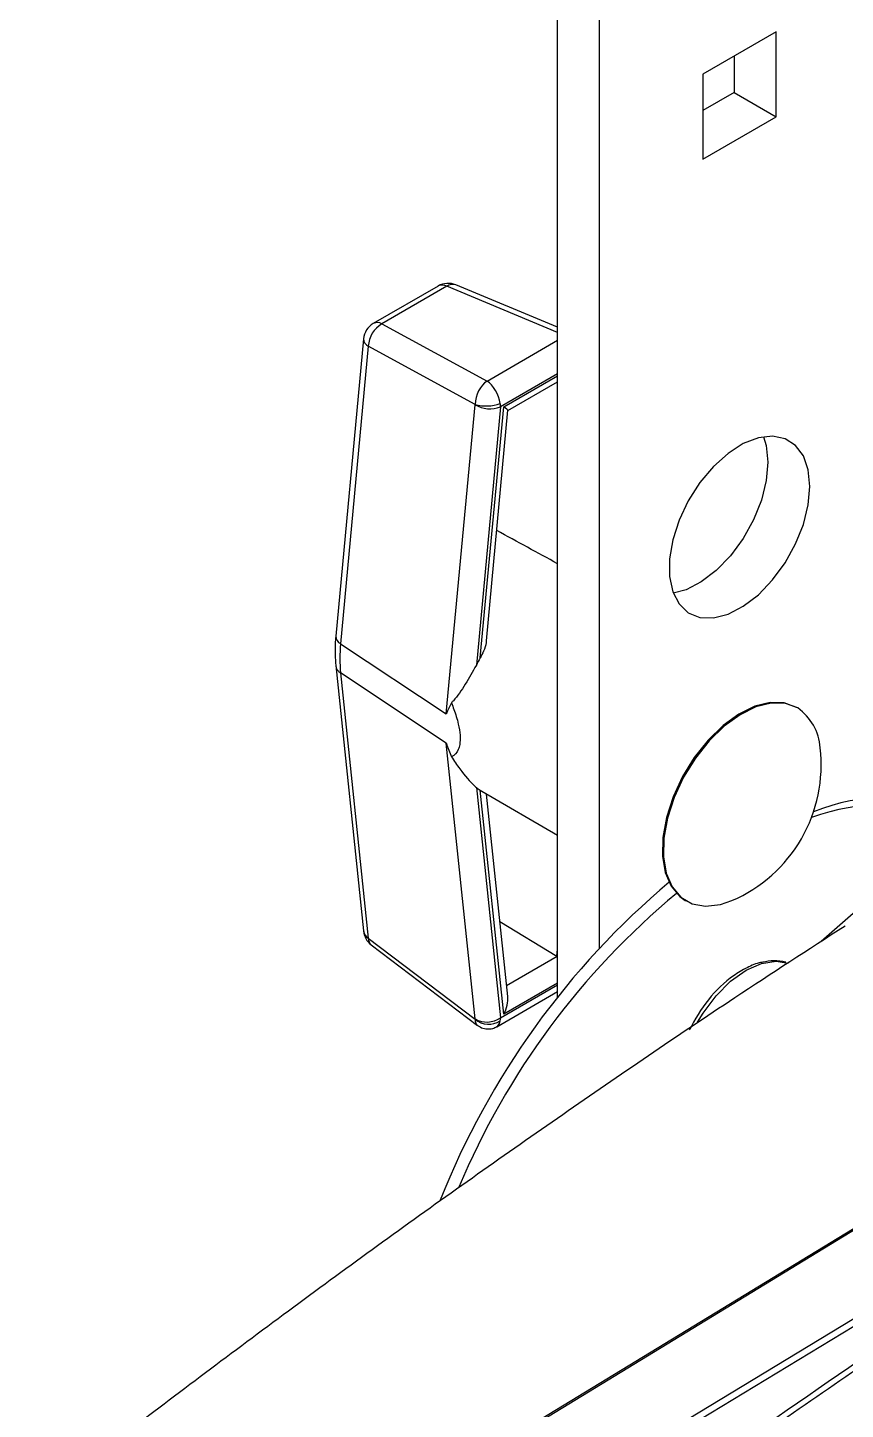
# Model space of a CAD drawing. Extents: x 16.7 to 113.1, y 4.5 to 84.5.
# Drawn here: x 20.788 to 23.372, y 11.463 to 15.828 of the extents above; entities that cross this region are included whole.
import ezdxf

# ---------------------------------------------------------------- set-up
doc = ezdxf.new("R2010")
doc.units = 0
doc.header["$MEASUREMENT"] = 0
doc.layers.add('OBJECT', color=7, linetype='CONTINUOUS')

msp = doc.modelspace()

# ---------------------------------------------------------------- linework, layer by layer
at = {"layer": 'OBJECT'}
for p, q in [((22.4628, 12.7654), (22.4628, 18.5054)), ((22.5958, 12.9195), (22.5958, 18.4287)), ((23.1537, 15.8145), (22.9217, 15.6806)), ((23.1537, 15.5466), (23.1537, 15.8145)), ((23.0207, 15.7377), (23.0207, 15.6234)), ((22.9217, 15.6806), (22.9217, 15.4127)), ((23.0207, 15.6234), (22.9217, 15.5662)), ((23.0207, 15.6234), (23.1537, 15.5466)), ((22.9217, 15.4127), (23.1537, 15.5466)), ((22.0857, 15.0117), (21.8805, 14.8933)), ((22.1131, 15.0107), (21.9079, 14.8922)), ((22.4628, 14.8651), (22.1131, 15.0107)), ((22.4628, 14.8813), (22.141, 15.0153)), ((21.9079, 14.8922), (22.2401, 14.7115)), ((21.8495, 14.8449), (21.7618, 13.9054)), ((21.8648, 14.8214), (21.7771, 13.8818)), ((22.2023, 14.6378), (21.8648, 14.8214)), ((22.2401, 14.7115), (22.4628, 14.8401)), ((22.4628, 14.7338), (22.2824, 14.6296)), ((22.2925, 14.6298), (22.4628, 14.7281)), ((22.3058, 14.6189), (22.4628, 14.7095)), ((22.4628, 14.7049), (22.4624, 14.7093)), ((22.1111, 13.6599), (22.2022, 14.6364)), ((22.2824, 14.6296), (22.2062, 13.8136)), ((22.2185, 13.837), (22.2925, 14.6298)), ((22.2378, 13.8904), (22.3058, 14.619)), ((21.7771, 13.8818), (22.1111, 13.6599)), ((21.7619, 13.8124), (21.8496, 12.9741)), ((22.1111, 13.5676), (21.7771, 13.7896)), ((21.7771, 13.7896), (21.8648, 12.9513)), ((23.2216, 13.6786), (23.2181, 13.6806)), ((22.2022, 12.6963), (22.1111, 13.5676)), ((22.2062, 13.4276), (22.2824, 12.6996)), ((22.2185, 13.4185), (22.2234, 13.4159)), ((22.2925, 12.7111), (22.2185, 13.4185)), ((22.2232, 13.4155), (22.4628, 13.2772)), ((22.3054, 12.7675), (22.2385, 13.4067)), ((22.8661, 13.0709), (22.8697, 13.0689)), ((23.4054, 13.0368), (23.2961, 12.9407)), ((22.0085, 11.1818), (25.003, 13.0074)), ((22.2806, 13.0042), (22.4608, 12.8948)), ((21.8648, 12.9513), (22.2023, 12.6952)), ((21.8739, 12.9308), (22.2101, 12.6757)), ((22.3018, 12.8022), (22.4616, 12.8944)), ((22.4608, 12.8948), (22.4628, 12.9162)), ((25.2463, 12.8669), (22.2407, 11.0477)), ((25.2566, 12.8493), (22.251, 11.0301)), ((22.2824, 12.6996), (22.4628, 12.8038)), ((22.4628, 12.8094), (22.2925, 12.7111)), ((22.2709, 12.6718), (22.4628, 12.7826))]:
    msp.add_line(p, q, dxfattribs=at)
at = {"layer": 'OBJECT', "flags": 128}
for points in [[(23.2604, 14.3786), (23.2552, 14.4309), (23.2399, 14.4747), (23.215, 14.508), (23.1819, 14.5293), (23.142, 14.5375), (23.0973, 14.5322), (23.0498, 14.5138), (23.0017, 14.483), (22.9553, 14.4413), (22.9127, 14.3907), (22.876, 14.3335), (22.8468, 14.2724), (22.8266, 14.2103), (22.8163, 14.15), (22.8163, 14.0943), (22.8266, 14.046), (22.8468, 14.0072), (22.876, 13.9797), (22.9127, 13.9649), (22.9553, 13.9634), (23.0017, 13.9754), (23.0498, 14.0001), (23.0973, 14.0365), (23.142, 14.083), (23.1819, 14.1372), (23.215, 14.1967), (23.2399, 14.2587), (23.2552, 14.3203), (23.2604, 14.3786)], [(23.114, 14.5357), (23.1223, 14.5076), (23.1275, 14.4553)], [(23.1275, 14.4553), (23.1223, 14.397), (23.1069, 14.3354), (23.0821, 14.2734), (23.049, 14.2139), (23.0091, 14.1597), (22.9644, 14.1133), (22.9168, 14.0769), (22.8687, 14.0521), (22.8285, 14.041)], [(23.2181, 13.6806), (23.1791, 13.6948), (23.1345, 13.696), (23.086, 13.684), (23.0358, 13.6595), (22.9859, 13.6233), (22.9382, 13.577), (22.8948, 13.5224), (22.8574, 13.4618), (22.8276, 13.3978), (22.8066, 13.3328), (22.7952, 13.2695), (22.7939, 13.2107), (22.8028, 13.1586), (22.8215, 13.1153), (22.8492, 13.0828), (22.8661, 13.0709)], [(23.2217, 13.6786), (23.1826, 13.6928), (23.138, 13.6939), (23.0896, 13.682), (23.0394, 13.6574), (22.9894, 13.6212), (22.9417, 13.5749), (22.8983, 13.5204), (22.861, 13.4598), (22.8312, 13.3957), (22.8101, 13.3307), (22.7988, 13.2675), (22.7975, 13.2086), (22.8064, 13.1565), (22.825, 13.1133), (22.8528, 13.0807), (22.8884, 13.0602), (22.9304, 13.0524), (22.9772, 13.0579), (23.014, 13.0704)], [(24.996, 13.0078), (23.5104, 12.1021), (22.0015, 11.1822)], [(22.9051, 12.6861), (22.9224, 12.7147), (22.9635, 12.7695), (23.0097, 12.8155), (23.0585, 12.8503), (23.1074, 12.8719), (23.1536, 12.8792), (23.1919, 12.8729)]]:
    msp.add_lwpolyline(points, dxfattribs=at)
at = {"layer": 'OBJECT'}
for centre, radius, start, end in [((22.117, 14.9576), 0.0625, 67.401, 119.9973), ((22.1314, 14.9867), 0.0301, 71.5079, 127.3885), ((22.0984, 14.9856), 0.0291, 59.6535, 115.8951), ((21.9117, 14.8391), 0.0625, 119.9973, 174.667), ((21.9514, 14.8172), 0.0867, 120.1577, 177.2631), ((21.8932, 14.8671), 0.0291, 59.6535, 115.8951), ((21.8764, 14.8457), 0.0269, 181.6246, 244.5385), ((22.2495, 14.717), 0.0934, 239.6247, 290.6249), ((22.2377, 14.7571), 0.1245, 253.4479, 290.6393), ((21.7887, 13.9061), 0.0269, 181.6247, 244.5387), ((21.7932, 13.8169), 0.0317, 188.1664, 239.5124), ((22.7844, 13.5245), 0.6464, 151.085, 153.4289), ((23.1267, 13.5422), 0.1662, 3.6859, 55.1427), ((22.8305, 13.4979), 0.4653, 330, 6.7785), ((22.2881, 13.5245), 0.1268, 229.7817, 236.7246), ((23.4972, 12.7054), 0.6683, 69.1753, 110.3114), ((23.4849, 12.8429), 0.5505, 62.5895, 112.7656), ((22.8305, 13.4979), 0.4653, 293.2269, 330), ((24.4505, 11.1882), 2.5372, 130.1132, 158.3676), ((24.3796, 11.2319), 2.4159, 129.6277, 157.284), ((21.9117, 12.9806), 0.0625, 185.9728, 232.7998), ((21.8809, 12.9786), 0.0317, 188.207, 239.5096), ((21.8902, 12.9503), 0.0254, 177.703, 230.1361), ((22.2397, 12.7627), 0.0762, 240.5849, 304.14), ((22.2457, 12.7471), 0.0677, 230.1125, 302.0855)]:
    msp.add_arc(centre, radius, start, end, dxfattribs=at)
for centre, major_axis, ratio, start_param, end_param in [((22.2439, 14.6584), (0.0242, 0.0579), 0.586383, 0.712332, 2.164272), ((22.2439, 14.6584), (-0.0264, 0.0568), 0.494733, 4.17706, 5.628999), ((22.1973, 14.6397), (-0.00266, 0.00708), 0.592096, 4.024712, 4.230835), ((22.2386, 14.6553), (-0.0302, 0.0547), 0.580255, 3.938244, 4.144367), ((22.2537, 14.6523), (0.0521, -0.0334), 0.049063, 0.025356, 0.760124), ((19.8872, 15.1971), (4.0542, -2.011), 0.053878, 0.909391, 0.969389), ((22.1322, 14.0371), (0.2542, 0.4311), 0.582405, 2.24928, 2.475618), ((22.4972, 12.9192), (0.0548, -0.0042), 0.631769, 4.037429, 4.054882), ((22.2537, 12.7335), (0.0335, 0.0656), 0.609076, 4.680667, 5.52959), ((22.1973, 12.6996), (-0.00396, 0.00637), 0.47059, 3.705741, 3.911865), ((22.2439, 12.7284), (0.0325, 0.0537), 0.485137, 2.493168, 3.088758), ((22.2439, 12.7284), (-0.0254, 0.0574), 0.506157, 3.196668, 3.775292), ((22.2386, 12.7254), (-0.0315, 0.054), 0.564605, 3.718447, 3.92457)]:
    msp.add_ellipse(centre, major_axis=major_axis, ratio=ratio, start_param=start_param, end_param=end_param, dxfattribs=at)
for points, knots in [([(21.7618, 13.9054), (21.7611, 13.8974), (21.7585, 13.8654), (21.7604, 13.8351), (21.7619, 13.8124)], [0, 0, 0, 0, 0.249063, 1, 1, 1, 1]), ([(22.2372, 13.8905), (22.2372, 13.8887), (22.2371, 13.8782), (22.2299, 13.8595), (22.222, 13.8439), (22.2185, 13.837)], [0, 0, 0, 0, 0.098975, 0.600866, 1, 1, 1, 1]), ([(22.2062, 13.8136), (22.1946, 13.7934), (22.1708, 13.752), (22.1451, 13.7128), (22.1294, 13.6975), (22.1273, 13.6954)], [0, 0, 0, 0, 0.454625, 0.927986, 1, 1, 1, 1]), ([(22.1273, 13.6954), (22.1217, 13.6837), (22.116, 13.6717), (22.1112, 13.6601), (22.1111, 13.6599)], [0, 0, 0, 0, 0.982725, 1, 1, 1, 1]), ([(22.1273, 13.6954), (22.1328, 13.681), (22.1413, 13.6587), (22.1506, 13.6237), (22.1557, 13.592), (22.1547, 13.5648), (22.1472, 13.5388), (22.1366, 13.5287), (22.1277, 13.5246), (22.1273, 13.5244)], [0, 0, 0, 0, 0.190458, 0.293194, 0.446601, 0.600718, 0.707922, 0.98553, 1, 1, 1, 1]), ([(22.5404, 11.0069), (22.886, 11.25), (23.5773, 11.7362), (24.6189, 12.422), (25.6627, 13.0781), (26.3599, 13.4853), (26.7085, 13.6889)], [0, 0, 0, 0, 0.249972, 0.5, 0.749997, 1, 1, 1, 1]), ([(26.7184, 13.6713), (26.5174, 13.5547), (26.1168, 13.3223), (25.5185, 12.9603), (24.9185, 12.5861), (24.3141, 12.1971), (23.7116, 11.7968), (23.1235, 11.395), (22.7398, 11.1233), (22.5515, 10.9901)], [0, 0, 0, 0, 0.144222, 0.287378, 0.429468, 0.575454, 0.722208, 0.863723, 1, 1, 1, 1]), ([(22.1111, 13.5676), (22.1112, 13.5674), (22.116, 13.5526), (22.1217, 13.5384), (22.1273, 13.5244)], [0, 0, 0, 0, 0.01728, 1, 1, 1, 1]), ([(22.1273, 13.5244), (22.1361, 13.5115), (22.1611, 13.4747), (22.1883, 13.4431), (22.2044, 13.4292), (22.2062, 13.4276)], [0, 0, 0, 0, 0.324578, 0.922743, 1, 1, 1, 1]), ([(23.3714, 12.9898), (23.255, 12.9145), (22.9546, 12.7201), (22.4783, 12.3952), (21.9419, 12.0169), (21.4148, 11.6281), (21.0302, 11.3369), (20.8242, 11.1725), (20.7882, 11.1439)], [0, 0, 0, 0, 0.130614, 0.3372653, 0.5438032, 0.7501944, 0.9564046, 1, 1, 1, 1]), ([(23.1838, 12.8754), (23.1714, 12.878), (23.1488, 12.8827), (23.1229, 12.8776), (23.1112, 12.8753)], [0, 0, 0, 0, 0.543712, 1, 1, 1, 1]), ([(23.1112, 12.8753), (23.109, 12.875), (23.0931, 12.873), (23.0615, 12.8591), (23.0046, 12.8256), (22.9352, 12.7612), (22.8975, 12.6945), (22.8787, 12.6614)], [0, 0, 0, 0, 0.026387, 0.191239, 0.355499, 0.679916, 1, 1, 1, 1]), ([(22.2103, 12.6764), (22.2127, 12.6744), (22.2202, 12.6682), (22.2371, 12.6638), (22.256, 12.6645), (22.2666, 12.67), (22.2708, 12.6722)], [0, 0, 0, 0, 0.144722, 0.449594, 0.78273, 1, 1, 1, 1])]:
    msp.add_open_spline(points, degree=3, knots=knots, dxfattribs=at)

doc.saveas('drawing.dxf')
